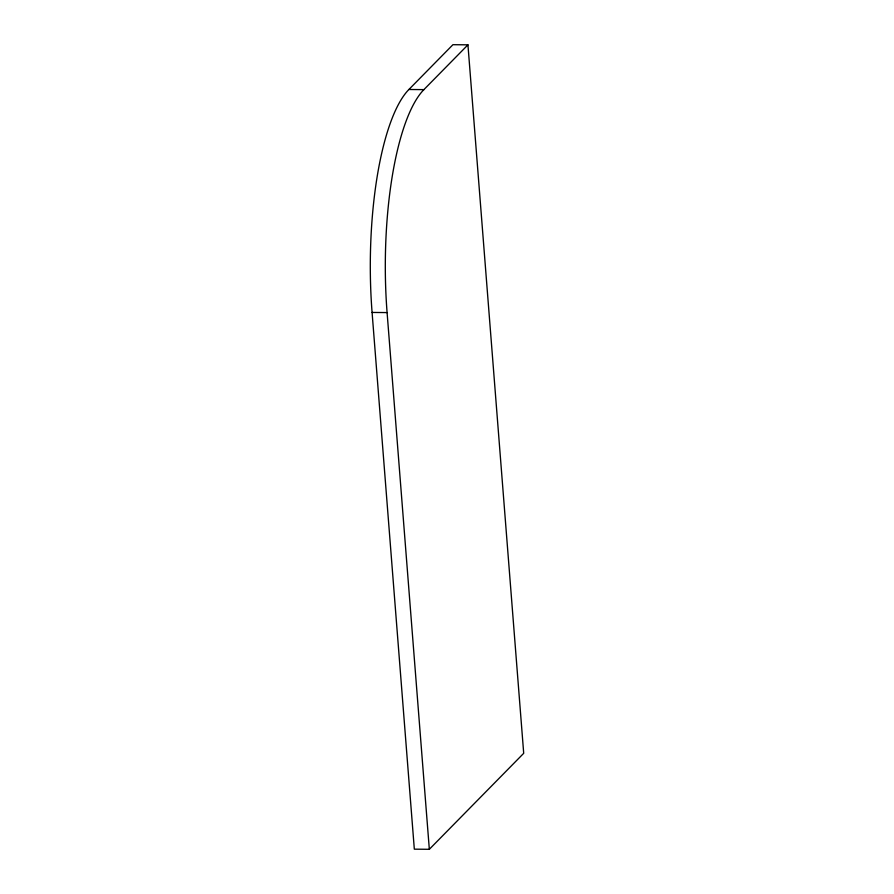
<?xml version="1.0" encoding="UTF-8"?>
<svg xmlns="http://www.w3.org/2000/svg" width="894" height="894" viewBox="0 0 894 894"><rect width="100%" height="100%" fill="white"/><g stroke="black" fill="none" stroke-linecap="round" stroke-linejoin="round"><path stroke-width="1.34" d="M408.893 89.501L452.934 44.7L467.942 44.834L523.705 753.307L429.332 849.3L414.324 849.166L372.083 312.442A179.225 52.098 -89.5 0 1 408.893 89.501L423.901 89.623L467.942 44.834M372.083 312.442L387.091 312.576A179.225 52.098 -89.5 0 1 423.901 89.623M387.091 312.576L429.332 849.3"/></g></svg>
